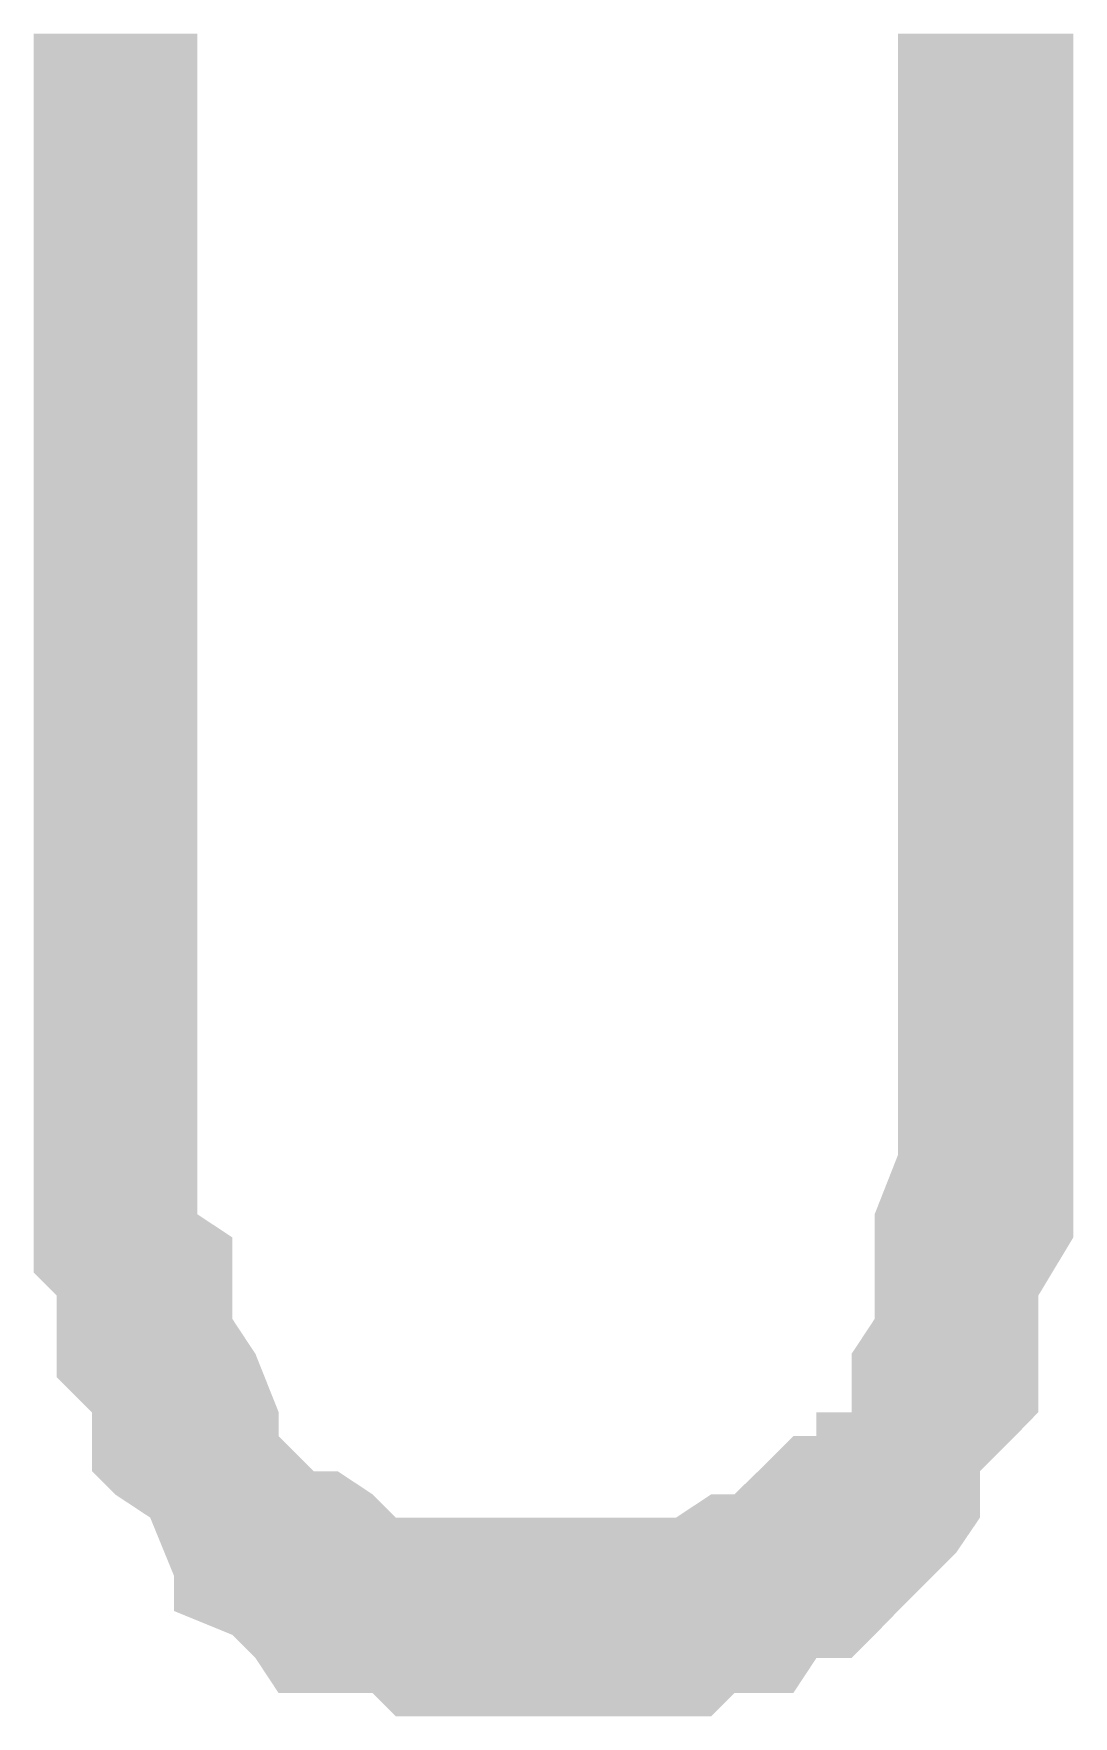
# Model space of a CAD drawing. Header units: feet. Extents: x -99009 to 3252343, y -11094690 to 9035152.
# Drawn here: x 1662294.9 to 1662326.1, y -1993738.4 to -1993687.9 of the extents above; entities that cross this region are included whole.
import ezdxf

# ---------------------------------------------------------------- set-up
doc = ezdxf.new("R2010")
doc.units = ezdxf.units.FT
doc.layers.add('H', color=7, linetype='Continuous', lineweight=0)

msp = doc.modelspace()

# ---------------------------------------------------------------- hatches: boundary and pattern name
at = {"layer": 'H', "linetype": 'Continuous'}
for points in [[(1662298.35455, -1993732.38958), (1662297.30129, -1993731.69403), (1662296.60574, -1993730.99847), (1662296.60574, -1993729.22978), (1662295.55247, -1993728.17652), (1662295.55247, -1993725.73215), (1662294.85692, -1993725.0366), (1662294.85692, -1993687.87423), (1662299.76553, -1993687.87423), (1662299.76553, -1993723.28778), (1662300.8188, -1993723.98333), (1662300.8188, -1993726.4277), (1662301.51435, -1993727.48097), (1662302.2099, -1993729.22978), (1662302.2099, -1993729.94521), (1662303.26317, -1993730.99847), (1662303.97859, -1993730.99847), (1662305.03186, -1993731.69403), (1662305.72741, -1993732.38958), (1662298.35455, -1993732.38958)], [(1662305.72741, -1993738.35145), (1662305.03186, -1993737.6559), (1662302.2099, -1993737.6559), (1662301.51435, -1993736.60264), (1662300.8188, -1993735.90708), (1662299.06998, -1993735.19166), (1662299.06998, -1993734.13839), (1662298.35455, -1993732.38958), (1662314.13365, -1993732.38958), (1662315.18692, -1993731.69403), (1662315.88247, -1993731.69403), (1662316.5979, -1993730.99847), (1662317.65116, -1993729.94521), (1662318.34671, -1993729.94521), (1662318.34671, -1993729.22978), (1662319.39998, -1993729.22978), (1662319.39998, -1993727.48097), (1662320.09553, -1993726.4277), (1662320.09553, -1993723.28778), (1662320.79108, -1993721.51909), (1662320.79108, -1993687.87423), (1662326.05741, -1993687.87423), (1662326.05741, -1993723.98333), (1662325.00414, -1993725.73215), (1662325.00414, -1993729.22978), (1662324.30859, -1993729.94521), (1662323.25533, -1993730.99847), (1662323.25533, -1993732.38958), (1662322.5399, -1993733.44284), (1662321.84435, -1993734.13839), (1662320.79108, -1993735.19166), (1662320.09553, -1993735.90708), (1662319.39998, -1993736.60264), (1662318.34671, -1993736.60264), (1662317.65116, -1993737.6559), (1662315.88247, -1993737.6559), (1662315.18692, -1993738.35145), (1662305.72741, -1993738.35145)]]:
    msp.add_hatch(color=256, dxfattribs=at).paths.add_polyline_path(points)

doc.saveas('drawing.dxf')
